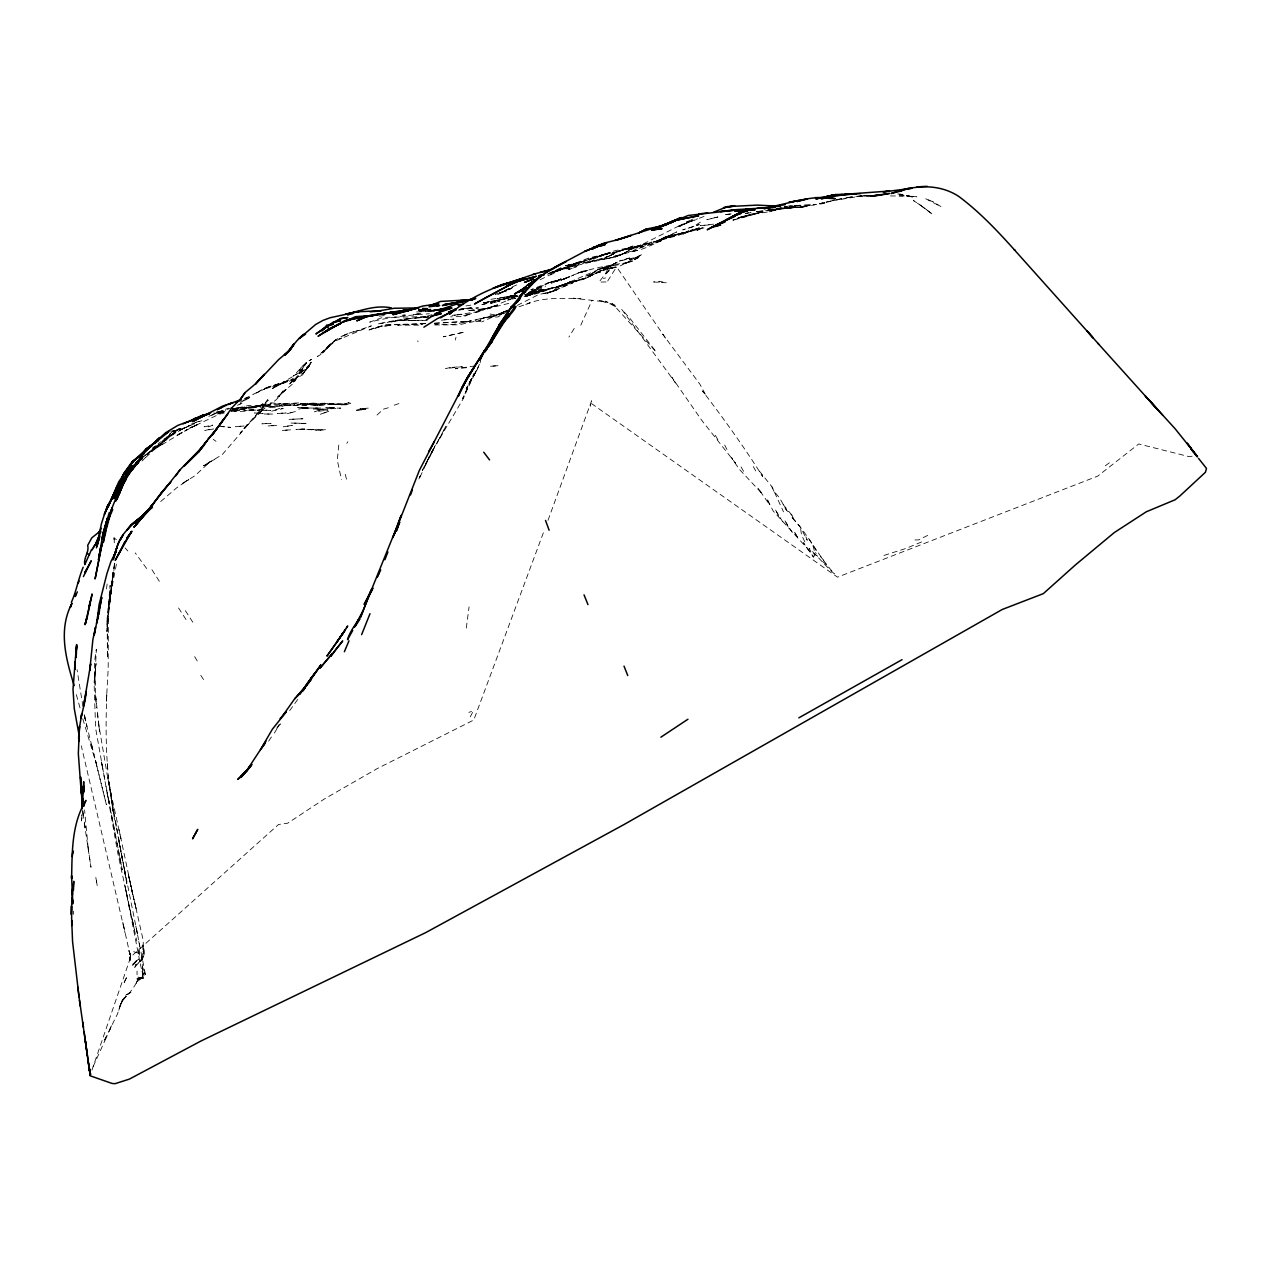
<?xml version="1.0" encoding="UTF-8"?>
<svg xmlns="http://www.w3.org/2000/svg" width="1270" height="1270" viewBox="0 0 1270 1270"><rect width="100%" height="100%" fill="white"/><g stroke="black" fill="none" stroke-linecap="round" stroke-linejoin="round"><path stroke-width="0.75" stroke-dasharray="5 3.75" d="M138.811 954.072L138.922 947.769L139.605 957.358M81.82 819.071L81.915 814.753L81.582 820.991L81.788 816.721L81.55 818.642M108.76 606.854L110.601 594.217L107.474 626.047L107.458 658.416L107.14 618.379L110.157 585.343L108.426 610.981L108.172 669.084L106.378 701.183L106.775 694.547M106.743 695.039C105.632 726.313 105.648 757.682 109.887 788.797L108.426 775.446M466.312 628.063L469.075 606.838M548.005 520.303L591.582 400.764L590.359 406.321M106.966 624.872L107.363 618.855L106.982 631.825L106.934 625.316M142.732 978.154L142.256 963.517L142.954 977.963L142.303 971.217L142.732 978.154L137.096 978.821L137.033 971.121M114.76 563.166L107.299 620.204L108.966 607.552L107.791 613.934C112.554 595.82 110.188 576.516 116.014 558.625M111.998 582.041L112.585 575.675M110.712 594.916L113.268 569.262M111.331 588.502L109.871 601.202L112.03 582.105L108.585 607.346L109.49 600.789M111.427 587.899L114.998 562.721M141.748 957.596L141.081 960.707L135.271 965.184C144.082 961.644 144.875 952.548 142.557 944.61L143.113 951.595L141.748 957.596L143.97 955.754L143.907 947.722L143.97 955.754M106.489 589.01L107.299 582.533M144.097 972.614L141.938 977.376L145.431 974.423L144.097 972.614L143.288 978.614L136.715 976.725L143.288 978.614L141.938 977.376L142.796 975.074L142.065 970.947M110.569 594.884L116.586 563.166M129.476 960.501L130.429 955.691L128.905 950.563L130.762 957.009L129.921 960.755L130.524 954.976L130.334 958.993L129.81 952.817L130.762 957.009L130.429 955.691L129.842 959.421L129.667 953.341L129.969 954.532L122.714 921.861L125.031 933.005M141.399 968.692L140.287 963.835L142.51 958.437M338.772 445.087L337.312 460.121L341.455 479.758M118.808 1010.301L120.936 1002.792L117.57 1013.825L103.759 1041.559L107.315 1035.59M119.332 1008.507L122.206 1000.347L129.826 992.616C132.175 989.108 136.62 983.917 138.097 978.71L142.954 977.963L137.096 978.821M455.295 340.058L455.993 337.248M91.948 1070.102L130.572 957.31L132.588 955.231L278.511 824.5L287.719 823.182L324.437 798.925L377.333 768.54L473.789 720.011L544.401 529.987M136.16 983.361L138.097 978.71M122.206 1000.347L120.126 1005.729L123.38 998.791L126.27 996.22L121.047 1002.76L123.904 998.188L120.459 1004.697L122.841 999.649L127.143 995.394M429.371 456.628L418.909 479.52M109.077 1031.637L111.839 1024.62L109.744 1029.922M93.139 1066.61L106.648 1036.733M580.803 325.183L592.106 300.244M476.361 370.602L466.169 388.795L476.615 370.824L480.584 361.458M476.615 370.824L480.663 361.299M471.027 379.603L462.597 398.685L476.314 370.824L466.281 388.731L473.916 373.745L463.185 398.828L447.897 424.64M429.562 455.882L425.688 464.582L430.562 454.803M418.909 478.965L420.322 475.821L418.751 479.234M431.879 452.771L435.515 444.976L433.038 449.882M141.383 960.136L143.431 955.881L141.081 960.707L143.288 957.104L134.668 967.343L142.065 958.85M606.044 281.956L598.964 282.067L605.282 274.177L608.092 268.351L616.585 266.859L665.67 338.296L662.781 334.28L699.833 384.08L705.945 395.399L702.5 390.985C723.789 418.703 744.093 447.103 762.73 476.567L759.539 471.297L771.969 486.807L783.511 511.873M422.291 470.471L424.799 465.423M431.133 453.612L434.292 447.532M114.014 537.797L114.379 543.131L114.014 537.797L116.491 539.782M430.228 454.993L434.531 446.786M574.215 328.438L568.944 337.042M431.165 454.342L422.275 470.678M431.467 453.104L434.213 447.992M446.929 426.164L436.785 443.706M436.245 444.151L440.42 436.483M425.625 463.756L428.101 459.28M431.165 452.914L433.975 447.85M814.975 554.577L813.546 557.054L803.434 542.814L813.546 557.054L809.101 548.243C817.848 556.435 825.389 565.96 834.374 573.85C818.261 556.038 807.752 533.686 790.956 516.303L800.37 527.098L807.26 540.29L804.608 533.463M274.383 733.028L278.702 725.694M278.892 724.852L276.908 728.17L280.368 723.9L275.987 729.345M346.853 443.341L347.821 441.754M607.711 280.988L616.585 266.859L607.33 268.716L612.283 268.034L605.282 274.177M297.323 377.142L293.672 383.016L277.527 397.161L287.512 388.16L282.416 391.843L278.574 396.843L282.908 391.017C277.146 402.638 264.255 406.368 258.286 414.639L263.207 409.178L243.84 428.863L248.523 423.116L240.125 433.118L263.509 406.622L222.139 454.739L203.47 465.772L215.979 458.613M439.388 438.737L445.675 426.593L438.293 440.563M470.217 716.851L473.408 710.835L468.852 712.375M268.653 741.124L272.447 735.505M658.765 282.686L659.717 281.305L666.48 282.797L653.574 281.956L659.717 281.305M297.688 699.5L288.766 711.914M606.457 273.622L609.727 268.859M254.333 417.703L258.096 412.591M244.713 428.387L249.19 422.402M278.574 396.843L282.416 391.843M151.289 450.628L154.861 446.024M140.113 961.517L142.923 957.913M297.037 377.587L292.322 383.302L296.148 378.508L302.546 374.872L310.944 362.696L303.292 373.523L310.531 363.95L299.244 374.11L309.467 366.062L297.974 374.364L303.149 370.38L272.828 388.366M292.91 380.254L288.496 385.223L298.101 375.444M145.685 457.422L160.242 444.294L154.543 448.246M170.672 433.753L168.593 436.023L172.053 432.356M166.275 437.721L167.195 436.769L162.957 440.976M142.129 460.962L145.431 457.565M158.321 445.04L163.528 442.008L179.34 428.593L173.117 432.578L179.864 428.387L173.339 432.213L180.451 428.323L173.276 431.816L180.53 428.45L172.784 431.673L176.689 430.101L170.418 431.276M147.288 454.835L149.765 452.58M169.926 436.197L175.72 430.911M224.457 412.909L219.075 414.274L190.373 427.958L196.707 424.783L176.117 435.721L187.214 429.577L147.987 453.025L153.051 449.628M297.529 376.571L292.798 380.714L303.736 372.65L297.942 376.301M169.434 434.181L174.482 429.911M151.416 450.739L149.034 452.755L153.543 449.104L148.336 452.977L153.289 449.469M163.528 442.008L169.593 436.864M153.4 447.818L155.591 446.008M163.893 440.261L168.545 436.451L160.671 442.5L165.465 439.261L162.957 440.769M163.909 439.166L180.419 429.641L185.896 427.339L179.657 430.117L194.627 423.624L183.229 428.514L161.703 441.531M377.015 415.052L383.318 409.21L390.477 407.099M147.161 453.882L142.811 457.248L151.828 450.374L142.78 456.914M136.636 982.012L140.906 978.725L137.144 979.678L142.097 978.424M160.687 501.523L176.911 487.632L188.833 479.584L182.293 483.441L194.977 475.726L210.566 461.28L204.534 465.82L210.121 462.01M1105.297 465.82L1109.313 462.804M547.338 274.066L564.896 268.764L571.325 268.859L568.706 269.605L576.945 266.494L571.325 268.859L560.483 268.018L554.101 272.558M155.353 446.056L152.464 448.04M158.178 443.627L161.147 441.611M613.267 254.143L614.934 253M154.226 448.596L159.544 445.151L153.781 448.707M700.389 222.186L693.007 226.806L682.704 229.87L699.278 224.552L693.007 226.806M157.845 446.945L163.338 443.452M129.826 992.616L124.571 995.982L130.937 992.426M262.842 403.955L257.032 407.384L268.526 400.336M167.338 437.832L171.275 435.388M158.528 446.326L163.798 443.182M612.283 268.034L602.313 267.891L591.899 273.415L599.916 272.145M688.054 222.488L679.609 226.489L693.229 219.488M158.448 444.929L166.227 439.801L154.019 447.453M240.459 402.526L246.047 399.447L242.776 400.367M244.872 398.542L253.603 394.129M550.307 274.987L563.674 268.129L552.815 272.78L566.817 267.573L548.338 274.018M595.678 273.32L605.441 269.319L601.043 270.812L618.744 266.7L642.461 254.238L633.174 258.778L636.524 257.858L629.555 259.651L639.175 256.667L619.474 261.033L583.406 279.321L565.737 283.861L590.375 276.32L557.784 287.322L532.733 291.465L558.562 286.766L525.24 294.91L550.878 288.385L526.574 296.164L540.972 292.544L553.26 287.56L526.574 296.164M602.075 258.969L600.091 259.826L607.965 256.508L585.264 263.382L615.077 256.937L623.189 253.841L612.68 256.667L637.635 250.222L629.19 251.777C646.827 250.507 661.162 239.22 676.656 231.918L655.971 242.824L671.29 234.871L661.495 239.935M284.099 382.27L272.383 388.382L289.163 379.984C279.622 385.27 267.922 385.175 258.699 391.604L264.922 388.842L253.286 394.272L259.524 391.541M509.603 288.703L497.602 294.672M659.32 241.109L669.068 235.855M516.731 284.877L499.11 293.037M604.091 269.113L607.012 267.541M517.271 305.387L538.242 294.767L557.387 290.068L551.101 291.624L572.961 282.797L553.831 290.973L543.465 293.799L553.434 290.989L546.767 293.941L558.99 286.671L602.313 267.891L608.092 268.351M560.483 268.018L548.815 273.526M531.209 291.576L547.481 283.194L568.801 277.289L558.387 281.019L556.022 281.718L573.516 275.177M524.097 296.577L527.177 294.942M434.546 324.961L458.867 324.818L481.06 320.008L475.805 321.548L482.536 321.548M591.899 273.415L602.313 267.891M606.266 267.843L603.472 269.335L616.283 262.715L583.406 279.321L575.945 280.988L586.153 278.051L575.945 280.988M528.685 292.719L539.813 287.004L533.448 290.195M507.857 311.436L497.967 316.881L486.759 317.786L498.459 315.246L508.095 311.261M434.245 323.342L469.471 321.437L463.804 322.389L502.094 313.769L496.649 314.912L507.143 310.594L491.585 317.04L507.428 310.324M600.694 270.986L591.248 275.479L602.504 270.065L583.406 279.321M640.302 246.983L642.509 245.856L633.174 250.65M676.688 234.426L666.369 236.458L656.336 241.538L666.369 236.458L686.895 231.886L657.955 240.332L689.023 230.886L628.475 249.888L636.762 246.555L634.73 247.285C656.574 240.459 678.466 236.871 699.23 227.648L683.085 234.093L693.118 229.743L701.643 228.013L690.928 230.251L693.118 229.743L684.927 232.902L704.009 227.854M528.86 292.671L538.559 288.433M616.442 262.715L607.282 267.351L610.41 266.097L600.774 268.954L613.6 265.414L597.519 269.367L629.475 262.318C607.012 265.478 584.025 269.224 563.467 279.337L569.754 276.717L560.848 280.257L564.864 278.955M666.369 236.458L658.257 240.506L660.194 239.728M689.658 220.504L686.34 222.155L693.039 218.996M244.538 398.955L247.301 397.589L244.253 398.637M921.56 541.957L905.796 548.513L881.856 556.085M507.936 310.086L481.727 321.977M179.657 430.117L190.262 425.196L184.039 427.958L184.928 427.53M927.656 535.4L918.639 539.925L913.876 539.956M211.773 415.036L216.043 413.004M528.606 292.497L535.908 289.1L545.56 286.702M502.047 312.991L507.143 310.594M237.442 405.273L243.078 402.685L239.871 404.146M212.423 414.734L218.218 412.099M540.052 279.797L551.958 273.844L548.434 275.272M605.917 257.429L613.632 253.936L603.964 258.588L619.093 251.095L638 247.158L629.841 249.349M560.514 286.353L577.326 280.146L550.402 288.846L567.388 283.337L557.784 287.322M763 210.804L751.348 215.297L731.822 220.551M625.237 252.889L615.077 256.937L625.237 252.889C608.949 261.525 589.201 258.016 573.04 267.24M762.556 210.979L740.966 217.011L760.46 212.757L743.474 216.154L732.869 220.059L735.298 219.186M217.472 412.321L228.457 408.178M565.404 265.684L574.357 263.604L567.134 266.351L588.994 257.873L610.489 253.063L587.931 259.159L578.12 263.303L596.027 257.111M625.237 249.237L633.031 246.015L617.347 251.936L599.218 256.048L609.235 253.27L579.056 262.541L588.931 260.159L605.742 253.46L583.771 263.763L564.674 268.367M635.54 247.825L680.069 225.377L695.182 219.932L684.609 223.25L677.434 226.711L697.5 218.805M736.933 218.567C750.935 212.423 767.048 214.281 780.986 207.994M513.683 297.609L492.411 306.943L493.871 306.387L479.33 309.88L487.394 308.356L467.058 310.721L473.916 310.039M633.031 246.015L623.078 250.158L612.775 252.682L651.685 242.094C634.762 249.031 615.966 247.523 599.996 256.556L610.172 252.603L587.931 259.159M564.848 267.938L581.342 261.731L557.736 270.177L571.849 265.081M244.872 399.336L251.254 396.732L245.777 399.891L239.522 401.272M227.266 409.432L231.648 407.654M571.468 266.335L581.454 262.303L554.958 270.954M192.961 426.561L199.453 423.942L198.422 424.355M208.756 416.29L225.806 410.035M639.27 246.253L641.286 245.475L631.063 249.38M500.602 292.592L510.683 288.75L495.062 294.529M780.034 208.201L769.064 211.804M699.341 218.218L706.501 215.567M530.971 294.608L532.686 293.973M573.738 265.493L553.117 271.859M379.301 326.803L373.332 328.946L379.095 326.707L391.525 325.215L379.301 326.803L385.255 325.739M559.784 270.145L552.291 272.336M515.429 294.561L501.745 299.863L510.81 296.402L505.904 297.894L517.954 295.481M670.528 236.442L660.162 240.141L667.893 236.252L676.18 234.823L665.734 237.585M528.637 294.084L536.797 291.528L526.351 294.577L542.481 289.83L527.002 294.449M653.875 242.062L676.894 234.744L668.512 237.236M191.532 423.942L199.485 421.195L195.326 422.434M480.679 318.976L491.363 315.801L475.155 320.373M394.16 405.193L402.193 402.463M603.456 278.59L605.6 277.876M833.104 200.469L822.388 203.724L813.403 204.835L826.421 202.454L806.593 206.343L781.463 208.629L799.671 207.232L810.514 204.962L801.719 207.661L792.575 207.518M224.885 411.448L221.218 412.607L224.584 411.607M518.97 306.8L530.05 302.863L525.224 304.721C542.56 296.688 562.213 298.625 580.787 298.688L573.294 298.228L604.996 301.815L598.503 300.164L616.664 306.006L605.425 301.196L616.521 307.276L612.426 303.705L656.177 351.917L630.269 318.77L621.728 309.372L675.529 382.937L671.814 377.253L701.929 420.56L735.616 463.264L731.298 457.327L739.077 469.011L762.286 493.855L757.968 488.14L769.779 504.984L766.747 498.396L773.144 510.969L807.974 549.116M552.021 272.113L560.499 269.526L558.101 270.256M502.396 292.354L499.935 293.116L506.317 290.941L495.76 293.989M427.228 316.119L432.34 314.579M458.613 310.324L471.218 307.483L462.232 308.896M777.431 209.487L774.668 210.233L779.907 208.55L768.525 210.391L775.224 209.439M567.261 265.398L577.215 262.747L564.674 266.16M233.362 410.924L270.764 404.035L256.349 406.225L261.572 405.908L266.795 405.574L249.063 405.368L235.41 408.495M198.596 421.592L201.882 420.735M831.056 200.977L820.134 203.581L828.961 201.533M218.297 412.051L225.155 410.512M490.934 299.307L515.938 295.307M510.238 295.958L512.493 295.45L496.999 298.799L504.809 297.212M836.628 199.692L841.915 198.517M606.568 258.699L617.236 256.349M832.612 200.739L861.695 195.977L858.107 196.278M583.12 263.065L600.17 259.572M527.367 294.338L530.987 293.56M748.522 212.773L745.299 213.471L751.03 212.646M232.791 409.988L259.032 406.225L246.745 407.591L265.208 404.987L257.492 406.495L270.97 402.796L280.591 403.812L279.178 403.717L298.371 402.939L308.007 404.13L326.168 403.082L346.107 404.86L350.647 403.177L342.487 404.685L346.107 404.86L327.771 404.336L344.376 403.971L349.186 402.59L341.122 404.781L344.376 403.971L306.626 404.257L327.898 403.352L323.485 405.178L318.373 405.32L296.974 404.543L314.912 404.082L311.388 404.146M483.568 303.038L517.922 296.259L483.521 302.768M524.05 294.862L540.21 290.989L523.383 294.799M836.708 199.819L852.726 196.723L843.725 198.215M852.726 196.723L843.915 198.501M517.017 296.624L492.268 301.419M409.337 318.659L377.539 324.009L396.351 320.215L415.782 318.072M776.891 209.185L783.511 207.883M529.209 292.37L537.4 290.751L530.05 291.83M508.857 303.371L489.045 308.277L497.268 305.356L484.219 310.118L468.471 310.563M230.616 410.639L255 407.543L252.365 407.321L265.001 408.051L274.701 406.384L262.461 406.432L275.145 407.289L282.385 404.781L272.701 406.829L287.21 405.32L282.305 405.59L305.133 405.527L316.42 402.86C298.767 404.638 280.892 402.066 263.7 405.733L285.813 404.431L282.543 404.13L295.418 405.32L305.197 404.32M1192.133 456.184L1189.355 456.708L1138.73 443.96L1097.629 476.171L837.486 577.167L591.407 403.495M420.783 310.039L425.99 309.055L418.64 309.785L423.831 309.816L419.941 309.912M232.045 409.003L237.236 408.035L231.838 408.813M756.761 211.804L759.158 211.376M483.489 302.784L498.904 300.022M223.568 412.258L214.09 413.845M475.043 365.887L455.311 368.76L470.217 367.347M233.664 409.75L239.316 408.781L234.109 409.559M770.287 210.233L797.576 207.312L775.113 209.312M746.776 213.281L750.554 212.677M756.602 211.804L760.365 211.201M465.931 305.911L473.011 304.784M783.257 207.851L773.732 209.344L790.527 207.756L775.303 208.28L787.305 208.597L795.75 207.264L783.733 208.137L800.941 207.042L784.241 206.534L800.989 207.629L784.241 206.534M233.696 408.765L246.015 407.289L235.458 408.067M218.376 411.702L224.091 410.829M756.539 211.82L760.158 211.28M757.872 211.55L761.508 211.01M320.484 430.355L325.834 429.562L295.942 429.466L304.467 428.879L301.308 429.085L320.484 430.355L311.912 429.53L315.103 429.8M756.936 211.836L762.794 211.09M462.058 314.293L454.882 315.166L481.187 311.134L463.391 315.722L470.694 313.611L464.614 316.357L450.628 316.881M773.636 209.502L768.175 210.264L783.479 208.423L781.463 208.629M765.604 210.487L772.874 209.566L769.445 209.931M425.656 323.247L422.513 323.644L425.672 323.405M458.851 309.674L478.504 307.927L460.692 308.531M788.67 205.867L792.512 205.422M773.525 209.439L766.016 210.312L773.287 209.502M379.206 316.151L384.556 315.547M731.171 213.931L723.884 214.709L731.345 213.931M713.581 224.139L700.135 225.727L709.295 224.853M806.593 206.343L795.417 207.47L804.45 206.565M216.472 412.004L219.662 411.702L213.916 412.226M231.696 409.972L236.236 409.543L234.68 409.686M855.805 196.405L867.045 195.58M230.68 411.274L239.506 410.623L231.251 411.242C240.967 407.099 251.238 412.321 261.207 409.797L243.856 410.718L255.651 408.892L247.777 411.02L234.299 411.686M452.041 315.341L455.628 315.071L452.39 315.309M415.909 317.611L428.974 316.706M430.863 309.134L418.481 309.943M425.815 316.913L402.971 319.103L429.609 317.135M857.647 196.278L872.458 195.723M422.402 309.467L429.45 309.102M430.482 309.594L421.767 309.991M430.339 311.436L414.274 312.023M859.822 196.136L868.902 195.723M422.069 309.451L427.355 309.229M441.404 320.183L453.946 319.135L441.357 319.913M434.61 323.183L471.138 320.977L453.422 324.421L434.991 324.533M425.529 316.643L382.587 317.405L369.697 322.151C389.176 317.071 409.369 315.119 429.419 313.753M402.225 315.214L405.447 315.103L401.812 315.135M425.656 323.707L385.175 324.66L367.395 330.597C384.635 322.628 404.162 325.025 422.608 324.501M418.433 310.547L433.197 310.134M422.45 308.61L428.069 308.467M419.306 309.705L425.72 309.562M422.307 320.262L396.605 320.659L390.35 322.31L396.446 320.754L415.861 320.437L402.907 320.659M427.196 320.453L409.226 320.564M868.553 195.77L862.79 195.834L872.109 196.183M421.529 310.436L428.8 310.34M425.085 323.453L397.589 325.152L422.402 325.152M890.397 195.929L909.717 196.104L899.303 195.85M434.388 311.277L419.259 310.801M419.259 311.039L431.657 310.975M422.291 308.07L427.307 308.277M420.068 310.102L428.815 310.499M908.113 196.072L916.861 196.818L906.399 195.675L912.86 197.167L897.763 193.993L902.938 194.77L899.684 193.865M332.74 403.86L337.55 404.273M218.996 426.355L230.632 427.387L221.885 426.529M433.086 310.674L422.132 309.213M897.779 193.897L901.335 194.262M490.045 314.039L495.125 314.928M133.667 951.69L139.144 953.468M813.483 553.561L818.055 556.403L815.499 552.545M213.249 439.372L216.043 441.341M822.738 561.594L826.579 564.928M791.924 515.16L783.161 504.587L786.432 510.143L791.924 515.16L795.004 521.557M125.063 547.942L127.857 550.958M146.653 568.531L135.207 552.894M820.388 556.45L824.436 561.181M775.43 492.982L779.732 498.173L786.432 510.143M159.353 581.311L151.797 569.516M186.023 619.538L177.498 606.361M185.372 610.679L193.516 623.316M792.289 532.527L784.542 520.065L788.083 526.701M782.749 521.827L775.144 509.333L778.669 515.953M200.819 675.37L204.137 680.498M809.133 539.02L816.753 551.529M715.264 435.277L718.788 441.182M194.659 656.638L197.914 662.099M797.639 537.416L793.909 531.082L797.528 537.416M753.269 466.598L756.555 472.345M741.108 466.947L744.569 473.075M724.662 445.024L727.869 451.215M804.894 541.909L801.545 535.083L800.37 527.098M771.969 486.807L774.716 493.077M143.034 951.293L143.716 953.548L143.081 939.768L133.477 897.049M142.351 966.549L145.431 974.423L135.89 926.37L137.414 933.799M76.327 694.611L80.121 708.247M345.234 474.361L346.916 480.631M82.772 718.788L96.933 765.905L95.409 760.254L106.378 804.656L91.138 743.125L94.028 754.682M812.99 545.64L814.594 551.942M84.249 715.867L92.631 749.078M84.264 714.74L86.931 726.376L84.264 714.073M417.767 340.852L417.989 341.836M130.921 885.793L136.446 910.13L134.858 903.081M108.68 783.082L120.92 838.613L118.316 826.389M128.381 874.458L131.048 886.587L128.381 874.458L129.699 880.523M124.127 928.703L81.296 745.839M134.366 929.465L128.143 901.351M129.873 881.285L133.858 899.684L119.729 832.977M127.794 899.049L124.714 884.682L140.287 963.835M132.191 919.051L133.509 925.735L117.745 852.98L95.631 728.266L94.059 682.609L96.06 663.48L94.726 675.862L95.964 701.373M111.411 795.401L110.077 789.241M124.285 868.601L137.462 934.085M132.509 920.718L136.779 940.959M131.381 888.206L132.509 893.524M110.236 789.813L107.648 777.335L108.95 783.844M120.825 862.774L107.236 792.543M124.317 869.109L117.777 834.898M119.825 857.536L122.253 869.902L110.998 812.133M128.826 904.542L130.143 911.13M111.538 801.322L113.887 815.07L108.49 781.399L122.873 861.981L121.602 855.329M119.031 841.915L125.73 876.046L116.459 827.929M108.49 799.227L109.744 805.688M125.889 890.349L127.159 896.89M107.204 793.21L108.41 799.497L107.172 793.004M107.696 777.573L99.044 726.408L95.52 694.642L96.536 707.596M108.458 798.973L109.664 805.402M102.425 766.921L104.839 779.828M106.045 786.289L107.267 792.766M115.252 821.468L116.507 828.167M82.931 706.422L77.057 669.703M138.795 941.276L140.129 948.849M113.855 815.292L115.014 821.992M84.264 823.055L85.344 829.374L82.868 811.641M112.744 808.625L113.887 815.499L109.141 782.114M87.884 846.249L90.98 867.267L84.63 825.198M110.776 795.306L111.712 801.957M98.996 726.567L99.885 732.996M82.74 811.228L83.169 814.435M99.028 726.742L97.409 713.851M88.17 848.201L84.582 809.895M82.709 810.228L83.423 816.658M73.374 911.146L73.692 914.337M94.52 675.227L94.821 681.45L96.329 649.272L94.456 662.067L95.171 688.149M126.428 977.725L123.428 984.075L127.032 976.646L126.428 977.725M301.403 369.141L298.45 374.983L306.387 362.728L299.276 373.094L305.911 363.728L301.403 369.141M301.53 366.855L298.45 372.697L293.211 376.126L306.197 362.522L311.452 359.283L301.53 366.855M311.166 362.22L303.53 373.078L311.166 362.22M267.779 399.733L263.985 404.94L267.779 399.733M330.438 344.043L326.723 349.107L321.469 352.758C328.374 348.028 332.692 339.741 341.551 338.106L335.407 339.836L326.12 348.821L335.47 340.931L371.38 325.85L353.187 332.089L359.41 330.248C345.011 333.391 330.676 340.376 322.469 353.044L330.438 344.043M326.962 348.139L322.85 353.219L317.357 356.568L331.422 343.63L326.962 348.139M136.255 960.771L131.588 966.486L138.684 959.072L132.413 964.565L137.43 959.929L136.255 960.771M168.624 437.277L162.496 442.547L168.624 437.277M549.418 282.369L542.147 286.829L530.892 289.703L549.418 282.369M616.728 251.793L609.505 255.826L619.093 251.095L616.728 251.793M638.731 257.413L629.698 261.985L623.157 263.747L632.555 260.969L629.698 261.985L638.731 257.413M701.421 228.203L695.309 231.283L703.834 227.012L701.421 228.203M269.399 386.62L263.716 389.493L293.354 378.762L269.399 386.62M629.158 250.587L619.331 255.445L629.158 250.587M512.715 287.512L503.015 292.005L512.715 287.512M558.8 279.844L551.037 283.512L561.102 278.813L558.8 279.844M347.377 333.867L341.392 336.645L347.377 333.867M222.313 411.988L217.027 414.401L223.456 411.512L222.313 411.988M571.325 281.337L561.848 285.353L571.325 281.337M295.894 378.984L271.796 386.953L295.894 378.984M645.398 245.57L638.175 248.618L662.607 240.522L645.398 245.57M509.254 299.466L507.651 300.133L515.604 298.402L509.254 299.466M212.741 425.148L208.82 426.783L204.137 426.752L212.741 425.148M568.389 282.75L561.149 285.687L571.103 281.718L568.389 282.75M497.205 305.149L476.933 311.436L497.205 305.149M194.993 425.99L188.341 428.323L194.993 425.99M590.328 274.368L584.692 276.542L602.424 271.383L590.328 274.368M529.892 294.688L523.7 297.037L529.892 294.688M576.008 264.589L565.96 268.319L576.008 264.589M582.358 271.462L575.977 273.875L585.105 270.462L582.358 271.462M638.778 245.602L630.491 248.682L640.985 245.015L638.778 245.602M325.215 412.496L320.532 414.211L329.152 411.115L325.215 412.496M627.412 248.364L617.347 251.936L627.412 248.364M563.674 284.416L553.545 287.941L563.674 284.416M319.151 410.178L314.627 411.829L328.041 410.019L319.151 410.178M360.743 408.67L356.219 410.321L368.506 408.083L359.966 408.892L364.68 408.353L360.743 408.67M682.974 232.823L672.655 236.363L682.974 232.823M537.035 292.513L535.257 293.132L543.306 291.02L537.035 292.513M556.927 270.542L549.227 273.177L559.022 269.843L556.927 270.542M740.124 217.567L737.743 218.376L748.76 215.741L740.124 217.567M279.733 408.416L271.589 411.162L283.273 408.575L279.733 408.416M463.264 332.311L443.357 336.804L463.264 332.311M554.085 281.115L547.481 283.194L556.689 280.368L554.085 281.115M789.241 207.629L778.161 208.486L796.306 205.883L787.352 208.201L798.036 204.978L789.241 207.629M503.809 298.91L480.219 305.165L503.809 298.91M629.555 258L619.474 261.033L629.555 258M244.665 406.924L239.903 408.321L257.27 406.844L244.665 406.924M613.68 265.017L604.25 267.192L613.68 265.017M586.327 270.796L579.818 272.637L589.01 270.224L586.327 270.796M295.354 411.559L287.004 413.718L295.354 411.559M499.729 300.99L490.649 303.514L499.729 300.99M292.227 425.371L283.48 426.799L292.227 425.371M763.032 211.741L752.015 214.63L763.032 211.741M715.883 217.424L706.85 219.726L717.963 216.98L715.883 217.424M209.613 429.339L204.803 430.514L213.376 428.974L209.613 429.339M450.342 367.49L445.643 368.602L462.232 366.665L450.342 367.49M534.527 290.37L531.828 290.957L541.655 288.925L534.527 290.37M303.498 408.051L298.783 409.067L307.388 408.051L303.498 408.051L320.85 408.035L303.498 408.051M362.426 409.559L357.68 410.543L365.903 409.067L362.426 409.559M420.703 313.325L412.718 314.944L420.703 313.325M286.512 405.384L281.972 406.13L294.862 404.67L286.512 405.384M497.999 365.697L489.887 366.316L497.999 365.697M262.191 409.416L257.556 410.067L270.605 410.702L262.191 409.416M517.16 295.37L506.905 296.672L517.16 295.37M331.994 408.13L318.341 409.575L340.789 408.114L331.994 408.13M240.363 426.228L235.442 426.768L244.332 425.974L240.363 426.228M322.77 404.749L314.42 405.035L322.77 404.749M304.816 423.434L290.925 423.037L306.054 423.37L300.99 423.545L304.816 423.434M282.226 413.115L277.384 413.591L286.115 412.988L282.226 413.115M304.689 403.781L299.784 404.257L308.007 404.13L304.689 403.781M302.8 418.767L288.83 419.386L302.8 418.767M270.923 423.402L261.922 423.831L270.923 423.402M272.558 414.083L263.938 413.988L272.558 414.083M290.544 429.847L282.067 430.435L290.544 429.847M273.098 425.577L268.034 425.958L277.05 425.529L273.098 425.577M799.846 205.28L797.496 205.422L811.197 204.962L799.846 205.28M302.45 407.321L297.704 407.432L306.181 407.638L302.45 407.321M330.756 407.4L325.834 407.511L334.375 407.606L330.756 407.4M322.167 409.226L313.42 408.988L322.167 409.226M259.207 413.179L254.524 412.972L263.112 413.607L259.207 413.179M317.817 405.273L309.531 404.352L317.817 405.273M932.958 201.787L925.354 198.549L941.134 206.708L932.958 201.787M921.544 205.946L913.368 200.485L921.544 205.946M926.655 209.772L920.21 205.057L932.815 214.535L926.655 209.772M102.41 766.778L101.171 760.381L102.41 766.778M126.809 883.475L124.254 869.537L126.809 883.475M97.218 885.523L95.774 877.173L97.218 885.523M107.68 768.715L107.204 761.968L107.68 768.763"/><path stroke-width="1.5" d="M71.739 925.56L71.723 920.448L72.565 941.594L79.089 997.331L77.835 987.139M75.66 657.923L76.708 645.922L76.2 657.13M82.137 808.863L83.534 785.876L83.106 792.448M83.233 790.337L83.693 781.637L83.677 791.178M73.454 890.302L73.771 881.301L71.549 906.145L71.707 922.544M78.645 736.409L78.772 741.442L79.518 726.392L78.327 753.507L80.709 785.574M71.819 889.476L72.374 895.032L71.58 875.728L71.612 878.729C72.184 852.202 71.469 823.754 85.947 800.402L83.598 806.275L84.296 804.434M78.851 731.615L81.724 713.978L81.058 717.709M75.755 654.114L73.009 689.197L74.263 708.581L79.375 736.743M94.234 635.063L101.759 597.392L96.536 623.3L98.457 616.41M72.247 856.567L72.962 850.884L72.549 854.011M104.41 533.146L104.839 529.876M100.028 606.869L100.457 603.679L97.504 617.617L99.108 604.583L106.966 573.5L110.919 561.578L116.427 550.577L113.951 557.308M106.585 528.336L109.76 516.096M81.058 717.629L85.09 700.468L86.233 691.658L83.518 706.152L90.694 663.908L89.757 670.465L92.869 639.747L95.472 627.364L94.297 634.254M105.045 528.256L106.156 521.795L103.14 536.718M86.836 618.442L85.233 623.919L86.979 617.347L85.106 624.681L92.107 593.979L87.36 616.617M90.043 601.964L88.9 608.251L90.281 601.028M98.742 614.823L99.6 610.076M96.441 547.878L101.441 523.653L104.886 512.969M100.901 546.814L98.441 560.006L103.06 533.225L109.315 512.477M105.712 525.066L104.489 531.003L107.553 517.89L107.22 519.017M100.933 546.624L99.933 551.656L101.854 544.227L95.091 578.929L102.457 542.322L99.139 555.276M106.204 530.098L103.267 542.576C107.426 514.112 118.999 486.013 136.731 463.518L132.398 469.313L136.557 463.534M103.537 532.209L101.854 538.845M71.136 604.488L70.358 607.378L71.993 603.266C57.991 629.65 65.849 658.828 74.184 685.625M91.63 549.37L84.788 564.642C83.344 557.832 89.471 552.148 87.678 545.386L91.789 537.861L100.695 530.733L98.52 532.686L101.425 528.32M108.093 507.238L118.697 481.886L130.111 465.185M99.076 538.512L96.98 545.862L97.933 542.353M103.267 532.749L105.093 526.082M115.141 552.799C107.902 575.215 122.031 531.447 114.792 553.879M71.374 602.313C76.438 591.137 78.295 578.755 83.201 567.198M96.98 545.862L99.885 536.226M90.726 1073.674L90.17 1075.801L112.077 1083.453L115.062 1083.691L129.397 1079.103L200.803 1041.098L425.847 932.545L624.046 824.516L1002.284 609.457L1043.337 593.63L1075.388 564.944L1114.282 532.574L1146.286 511.794L1175.068 499.777L1179.782 496.062L1205.42 472.281L1206.5 468.439L1198.547 458.391M113.014 559.403L116.919 547.322M107.347 521.24L112.284 507.508L107.299 521.399M98.774 539.798L99.393 537.797M519.525 299.784L521.351 294.434L536.877 279.352L523.78 293.243C534.765 278.86 549.767 268.859 566.182 261.477L544.338 273.558M114.062 556.752L112.951 559.864M112.046 499.396L116.395 488.537L119.983 483.298M100.854 531.733L95.123 545.211L99.568 535.337M400.701 516.477L401.13 515.461L394.017 534.765L419.433 470.202L434.372 441.515L428.593 451.675M126.397 478.949L121.142 487.95L124.444 481.362L118.904 494.522L124.365 481.219L116.888 499.586M118.92 494.57L121.444 487.743M397.526 525.161L401.13 515.461M399.383 522.954L396.383 530.971L398.415 525.669M113.157 496.221L112.538 497.824L117.157 487.172M355.457 625.443L363.014 610.695L397.208 526.129M361.632 634.619L369.999 613.696M109.728 516.033L107.839 520.922L109.966 516.033M410.512 494.871L412.337 490.141M384.873 559.753L387.906 551.958M360.68 617.268L371.221 590.01L367.681 598.408L371.57 590.852M106.41 509.191L108.648 504.095L104.362 514.398L114.221 493.411L110.395 501.491M119.285 541.417L116.729 547.846C121.634 528.955 140.033 520.335 151.654 506.492L133.858 527.225L147.764 511.159M458.311 396.097C464.344 379.143 476.472 365.442 485.013 349.822C496.665 336.153 504.079 319.802 515.795 306.181C516.938 309.928 485.172 340.169 509.572 315.881C498.491 324.818 495.395 339.709 485.664 349.869L491.982 341.757L484.854 350.06L467.408 377.619L433.911 442.293M458.232 396.383L467.408 377.507L485.013 349.822M399.463 522.716L392.62 537.861L399.653 521.986M110.68 514.413L112.728 509.476M344.376 651.748L348.964 640.81M490.061 342.884C494.951 330.184 503.65 320.596 509.953 308.927L514.302 305.737M114.951 491.553L114.3 493.062L116.395 488.537L106.918 507.857L109.569 503.095M124.619 542.528L131.874 531.225L126.968 537.94L131.572 531.638L118.142 554.895M75.327 596.503L77.343 591.868M372.507 588.232L364.141 604.409L371.491 590.867M83.423 576.564L91.265 560.769L84.709 572.802L86.423 570.024L85.55 571.897M363.014 610.695C360.315 619.284 350.329 629.094 347.567 639.651L352.727 630.428M78.264 582.882L79.137 581.025M290.163 349.933L294.084 343.662L285.194 355.076L290.195 349.853L278.702 359.521L255.365 384.223L264.303 374.317L255.318 383.984L245.047 392.605L241.173 398.256L245.047 392.605M379.27 572.707L377.031 577.437L380.73 570.008M121.333 487.886L124.396 481.489M123.428 480.981L113.998 498.713L127.175 475.599M467.55 377.428L473.742 368.078L462.153 387.572L467.63 377.285M117.348 486.426L113.078 495.824L119.031 484.394L126.984 474.996L118.015 485.299L112.601 497.332L115.014 490.76L121.65 480.346L116.268 488.188L120.158 482.632L117.253 486.458L118.967 484.219M479.917 360.267L483.616 352.679L480.139 359.775M372.348 588.439L368.062 597.027L373.047 588.216M518.112 300.926L521.351 294.434L519.176 296.466M484.695 350.345L479.473 359.791L484.854 350.06L491.22 342.217L484.521 350.869L499.729 324.358L490.029 342.503M396.907 527.494L396.415 528.495L399.574 522.51M120.936 550.116L115.221 560.372L124.793 542.131L121.46 549.037M106.918 507.857L110.093 501.793M486.458 349.282L489.601 343.217L484.997 351.901L489.22 344.376M486.505 349.155L489.601 343.217M354.425 627.348L358.569 619.633M74.962 596.202L76.2 593.947M263.049 745.252L272.304 729.313L286.131 711.978L280.083 718.661M92.011 550.085L94.742 545.274L93.266 547.561M496.665 332.819L502.126 323.199M138.97 461.121L125.254 477.853L128.349 473.361L118.777 487.489L124.857 478.139L116.935 487.569L129.508 471.694M303.292 690.705L305.244 687.308M121.904 482.156L118.348 487.934M120.65 486.728L117.316 492.395L123.555 482.219M518.208 301.069L522.732 293.751C513.255 303.451 507.063 314.531 498.951 325.136L509.953 308.927L514.128 306.133M312.658 676.37L320.818 665.115L299.371 694.468L304.911 687.975M306.006 686.483L320.818 665.115M150.114 447.088L144.558 452.025L136.461 463.661M248.936 767.905L240.951 777.462L248.936 767.905L246.285 771.271L265.938 741.283M228.028 413.591L220.123 424.482L231.87 407.797L241.268 398.113M355.441 626.031L360.061 618.871M215.916 429.72L211.884 435.419L223.885 418.64M260.477 749.602L264.843 743.283M122.587 475.266L133.318 461.645M339.09 638.985L342.9 633.254L336.725 642.16L345.488 629.65L326.93 656.114L338.137 640.429M212.296 434.705L216.583 429.149L199.406 450.231L204.137 445.135L180.007 469.821L144.843 514.302L148.463 510.651L152.892 504.285L142.177 516.858M306.213 685.594L314.15 673.941M342.9 633.254L341.693 635.048L347.694 625.983L346.519 627.729M180.007 469.821L175.847 475.805M119.872 483.346L116.935 487.569M505.603 317.611L508.54 313.404M282.543 715.947L294.767 698.675L302.943 690.181L294.767 698.675M308.181 683.53L311.325 679.132L297.037 696.389M139.001 521.24L134.287 526.748L147.32 511.619M137.112 464.058L139.192 461.185M152.416 504.952L147.161 511.937L148.463 510.651M261.556 748.141L264.779 743.76M246.285 771.271L251.285 764.524L248.714 768.001M207.185 440.642L198.723 451.739L184.372 465.868L199.041 451.485L207.216 440.309L198.723 451.739M123.587 473.615L131.747 462.328L142.065 454.279L146.875 448.469L142.065 454.279L131.747 462.328L149.161 446.659L143.446 452.31L146.24 448.77L158.163 440.769M124.444 480.806L126.349 478.314M149.733 508.508L162.433 491.474L146.463 512.635L141.034 517.684L151.193 506.952L146.875 512.112M216.09 429.546L220.377 424.037M247.682 770.049L250.682 766.191M147.415 511.969L150.638 507.841L145.256 513.842L152.384 507.159M216.583 429.149L207.645 439.468M139.335 457.851L148.05 448.437M215.773 429.895L220.107 424.72M525.478 292.322L521.891 291.497L527.225 285.194M250.746 765.985L237.76 779.415L246.682 771.334M521.891 291.497L526.32 286.369L518.89 292.275L525.272 287.322L514.604 294.005L526.542 287.084M252.079 764.476L240.76 776.748L243.745 774.144M328.803 325.565L333.343 324.167L326.644 325.342L321.786 330.883L327.755 325.882M494.856 334.105L497.348 331.327M140.24 459.724L142.923 456.835M143.939 453.326L139.43 457.978M149.733 447.469L159.687 437.563L144.558 452.025M159.988 438.817L168.846 431.562L166.148 433.594M154.972 442.325L165.64 432.737L177.895 425.355L204.232 415.719L192.595 421.592L222.298 406.241L241.221 399.685M132.667 468.487L121.618 482.648L132.128 469.075L128.714 472.551L134.858 466.63M141.653 517.557L146.669 512.667L135.477 521.97M137.922 519.478L132.556 523.684L147.812 511.286M152.082 507.286L144.193 514.128L152.178 507.175M138.811 519.049L146.002 513.207L153.892 503.111L144.256 514.937L133.81 523.478L139.494 518.43M534.638 281.607L542.353 274.606C539.147 278.098 515.874 292.544 535.384 280.4L528.526 284.48L536.94 278.924L530.908 283.527M140.7 518.366L143.526 515.858M158.94 439.928L149.638 446.151M149.257 447.738L151.765 445.675L149.288 447.516M144.193 453.295L141.335 455.644L144.113 453.565M137.668 520.684L135.049 522.811L139.287 519.478M284.448 354.552L289.877 350.155L293.719 344.694C278.13 366.141 301.133 331.93 305.546 334.089L299.117 338.582L315.722 324.421L322.945 320.421L330.089 317.754L361.22 310.975L345.551 314.15M142.177 458.343L132.89 466.423L138.557 460.867M141.748 458.533L139.208 460.486L141.843 458.549M139.636 460.073L135.969 462.867L140.065 459.851M340.265 323.771L334.502 326.438L341.582 322.834L328.851 328.914L318.072 336.217L344.884 320.548L385.048 313.404L373.967 314.706M149.177 509.445L151.971 507.381M331.565 328.152L335.661 325.93L324.453 332.168L330.2 328.882M141.891 458.47L139.367 460.28L142.002 458.502M325.152 327.708L315.928 333.931L326.295 326.819M142.097 516.699L143.637 515.62L137.144 520.081M660.86 737.203L687.959 719.217M327.295 326.041L333.375 322.072L340.408 320.834L334.28 322.072L340.455 318.659L347.615 317.579L340.455 318.659M426.291 319.897L433.451 315.404L441.277 313.69L431.07 316.262M902.049 659.67L798.846 717.852M325.072 327.755L322.072 329.565M440.579 317.849L455.724 308.785L449.501 314.166C470.725 296.227 497.062 285.417 523.684 278.257L514.159 281.559M328.247 325.85L340.931 318.579M423.878 327.184L437.404 318.627L450.882 312.293M554.72 267.351L584.756 251.412L604.282 243.062L620.633 239.014L631.095 235.474L615.251 240.363L669.036 223.171L659.178 226.965L674.291 220.551L698.69 215.757L688.292 217.773M187.357 422.148L200.089 416.385L209.074 413.861L202.025 415.56L191.119 420.783M738.521 213.408L744.76 210.074L752.427 209.487L734.806 211.344L755.126 209.788L745.839 209.328L707.215 229.759L713.47 226.314L720.646 224.965L711.597 227.52L717.979 223.98L725.027 221.933L716.185 225.155L735.139 216.122L726.535 219.758L733.409 215.948L741.061 213.344L732.282 216.726L738.521 213.408L747.697 210.772L739.489 212.709M452.326 311.515L455.803 309.69M193.675 419.465L204.534 414.798L202.025 415.56L209.344 413.782M670.512 222.425L664.528 225.536L681.815 217.551L664.543 224.631L679.767 218.297L686.594 217.884M638.858 232.855L646.287 229.044L662.908 225.774M713.343 212.344L727.281 206.597L757.222 205.121L779.621 206.216M638.572 232.997L646.287 229.044M222.583 407.051L226.616 405.098M217.17 409.623L221.615 407.448M217.265 409.591L221.996 407.368M660.559 226.806L668.099 223.329L658.622 227.441L663.051 226.012M674.211 220.774L666.274 224.409L688.165 215.487L738.6 209.756L720.471 211.518L736.854 209.598L766.112 207.804M591.439 249.317L595.63 247.396M591.566 249.285L597.678 246.602M664.543 224.631L666.686 223.695M654.923 228.981L662.495 225.727L654.51 229.172L659.035 227.409M431.927 305.086L440.452 301.45L472.408 299.625M183.102 423.831L187.817 421.91M232.616 402.685L228.108 404.495L233.235 402.717M455.739 309.245L448.627 312.055L456.216 309.832M535.543 273.685L492.998 288.306L502.475 284.385L516.842 280.876L497.253 286.687M901.128 190.96L891.159 193.5C913.162 185.325 937.943 182.928 958.628 196.326C979.583 211.899 997.553 231.013 1014.921 250.38L1014.349 249.777L1093.152 337.915L1087.58 331.549M899.938 191.389L908.447 188.405L904.192 189.341L912.289 188.198L883.19 191.976L889.587 191.008L846.28 194.199L821.277 198.787L830.31 196.818L822.944 197.898L835.358 198.755C809.546 193.596 785.32 206.01 760.095 208.264L765.953 207.835L757.063 208.296M498.872 286.131L506.984 283.369M552.879 268.923L533.019 274.399M408.019 310.578L392.89 314.674L411.353 309.848L402.701 310.452L411.099 310.166M538.655 277.384L540.782 276.765M378.015 311.071L394.113 308.261L418.957 307.911M674.291 220.551L672.036 221.17L686.784 217.948M347.107 320.802L350.758 319.818M675.799 220.043L686.546 218.011M210.582 412.782L199.469 416.877L209.01 413.893M770.366 207.47L780.018 205.502M397.875 311.801L411.48 309.451M540.131 272.399L549.91 270.065M429.958 305.419L433.086 304.689M450.024 307.356L438.309 310.213L456.025 304.276L463.439 304.387M603.234 244.364L605.472 243.84M235.712 401.955L238.823 401.241M352.965 313.595L347.472 314.817L354.6 311.88L377.984 310.896M772.192 207.788L775.716 207.01M430.609 305.356L438.848 303.816L423.021 305.975L405.305 311.404L412.702 308.991L391.731 313.452L414.512 309.007M475.821 298.26L442.373 305.546L466.566 300.911M458.184 305.546L461.327 304.863M816.261 198.612L835.962 194.564L860.361 193.643M364.045 316.944L377.888 314.579M379.143 314.452L396.684 311.61L385.318 313.309M880.681 195.056L889.508 193.437L870.045 196.183L880.681 195.056L871.791 196.009M544.512 274.717L538.797 275.765L543.322 274.717M475.202 298.879L465.963 300.434L472.599 299.609M346.123 314.071C361.331 310.769 375.349 304.673 391.335 307.88M377.73 314.706L348.202 319.643L343.249 322.04L355.536 316.674L370.459 315.659M408.13 310.404L411.353 309.848M816.372 198.755L822.103 197.771L815.784 198.866M390.065 312.595L393.128 312.102L363.76 316.5L378.142 314.547M381.492 313.801L411.274 309.293M781.78 205.168L785.304 204.629M430.911 304.863L435.975 304.181M379.762 314.309L386.318 313.452M436.785 305.864L439.611 305.498L428.958 306.816M698.817 213.9L707.723 212.916M399.637 311.833L403.066 311.467M389.763 313.055L395.16 312.483M381.095 310.88L370.062 311.801M469.027 300.18L472.742 299.863M403.304 311.229L394.605 311.88L403.003 311.42M927.084 186.309L917.067 186.865M856.424 193.786L840.74 194.993L856.171 193.802M460.486 300.498L471.662 300.101M815.261 197.564L824.579 197.961M780.51 206.311L774.668 205.946L780.225 206.311M86.995 553.355L89.567 554.736M1157.716 409.543L1145.302 396.018L1175.083 428.704L1197.499 456.628L1187.069 443.087L1191.276 448.389M1162.574 415.052L1151.049 402.399M1097.978 343.408L1155.843 407.686M1086.755 330.756L1098.772 344.265M1193.895 452.533L1190.974 448.961L1197.277 456.787L1194.864 453.739M483.727 452.215L489.569 459.93M326.644 325.342L328.851 328.914M584.041 594.868L587.978 604.599M624.014 666.131L627.761 675.561M545.528 520.43L549.116 530.225M78.883 995.791L88.725 1064.974L84.122 1031.875M89.503 1070.213L90.361 1075.023L88.884 1065.959L90.265 1075.404L89.011 1066.133L89.678 1070.959M89.583 1070.594L90.313 1075.214L88.011 1060.545M86.074 1046.21L85.455 1041.416L86.63 1050.496M86.709 1051.004L87.281 1055.338M79.438 1000.204L80.185 1006.015M82.312 808.006L80.597 776.986L80.867 782.018M80.899 787.352L81.693 794.464L81.01 787.956M81.264 790.321L81.693 794.464M72.295 897.588L72.803 903.113L72.088 892.111M72.533 900.24L72.771 903.875M83.772 791.528L83.629 786.067L83.693 792.639M71.549 906.145L71.358 914.384L71.549 906.145M76.629 644.652L75.994 653.653L76.629 644.652M82.788 798.497L82.296 804.942L82.788 798.497M107.886 505.095L105.458 511.683L107.886 505.095M118.729 494.411L115.665 501.047L118.761 494.443M117.523 488.791L115.062 493.506L128.048 474.361L117.523 488.791M195.77 832.866L192.564 838.851L197.755 829.342L195.77 832.866M122.349 478.52L121.047 480.758L123.428 476.742L122.349 478.52M307.388 683.308L304.387 688.467L312.293 676.497L307.388 683.308M120.459 539.433L119.618 540.861L123.365 534.622L120.459 539.433M129.191 469.011L126.905 472.805L132.048 465.757L129.191 469.011M124.079 479.409L120.777 484.394L124.079 479.409M127.683 471.202L125.127 474.885L127.683 471.202M123.634 474.631L121.92 477.155L126.746 470.805L123.634 474.631M139.129 461.026L137.208 463.883L139.129 461.026M510.619 307.467L518.112 301.212L510.619 307.467M130.381 467.757L128.524 470.408L131.096 466.82L130.381 467.757M332.057 653.812L320.231 667.861L332.057 653.812M336.55 648.541L330.772 656.241L342.694 640.937L336.55 648.541M131.667 524.24L126.841 530.114L131.667 524.24M170.672 482.044L161.544 492.538L170.672 482.044M133.096 461.423L130.191 464.709L135.128 459.454L133.096 461.423M144.701 513.858L139.763 518.938L149.781 509.191L144.701 513.858M153.178 443.881L156.369 441.897L153.178 443.881M485.569 297.72L474.52 303.99L510.762 284.258L512.937 283.289L506.111 286.48L519.906 280.718L517.557 281.305L536.48 276.288L515.001 282.21L485.569 297.72M676.275 219.694L669.925 223.187L679.863 218.027L670.242 222.71L676.275 219.694M359.918 319.437L356.743 320.865L366.776 316.563L359.918 319.437M437.69 312.722L434.864 313.928L452.025 307.991L441.547 310.563L444.849 309.705L437.69 312.722M526.494 281.527L524.526 282.353L533.622 279.003L526.494 281.527M596.217 246.729L584.756 251.412L596.217 246.729L604.964 244.84L593.074 247.523L596.217 246.729M598.71 245.269L596.186 246.253L607.028 242.665L598.71 245.269M195.04 418.465L193.262 419.148L204.534 415.671L195.04 418.465M806.005 199.2L796.861 201.486L807.466 198.898L806.005 199.2M790.13 202.041L788.876 202.359L799.449 200.438L790.13 202.041M417.481 308.134L406.844 310.658L417.481 308.134M832.723 195.247L824.595 197.072L835.962 194.564L832.723 195.247M773.192 207.137L764.095 208.629L773.192 207.137M435.34 310.15L432.705 310.658L443.087 308.991L435.34 310.15M463.375 301.546L444.659 304.451L463.375 301.546M730.758 206.391L723.487 207.724L734.838 206.01L730.758 206.391M657.368 229.14L651.51 230.172L662.114 228.663L657.368 229.14M833.565 195.215L830.644 195.643L842.423 194.58L833.565 195.215M83.423 1027.128L82.725 1022.35L83.423 1027.128M75.263 669.179L75.2 661.797L75.263 669.179"/></g></svg>
